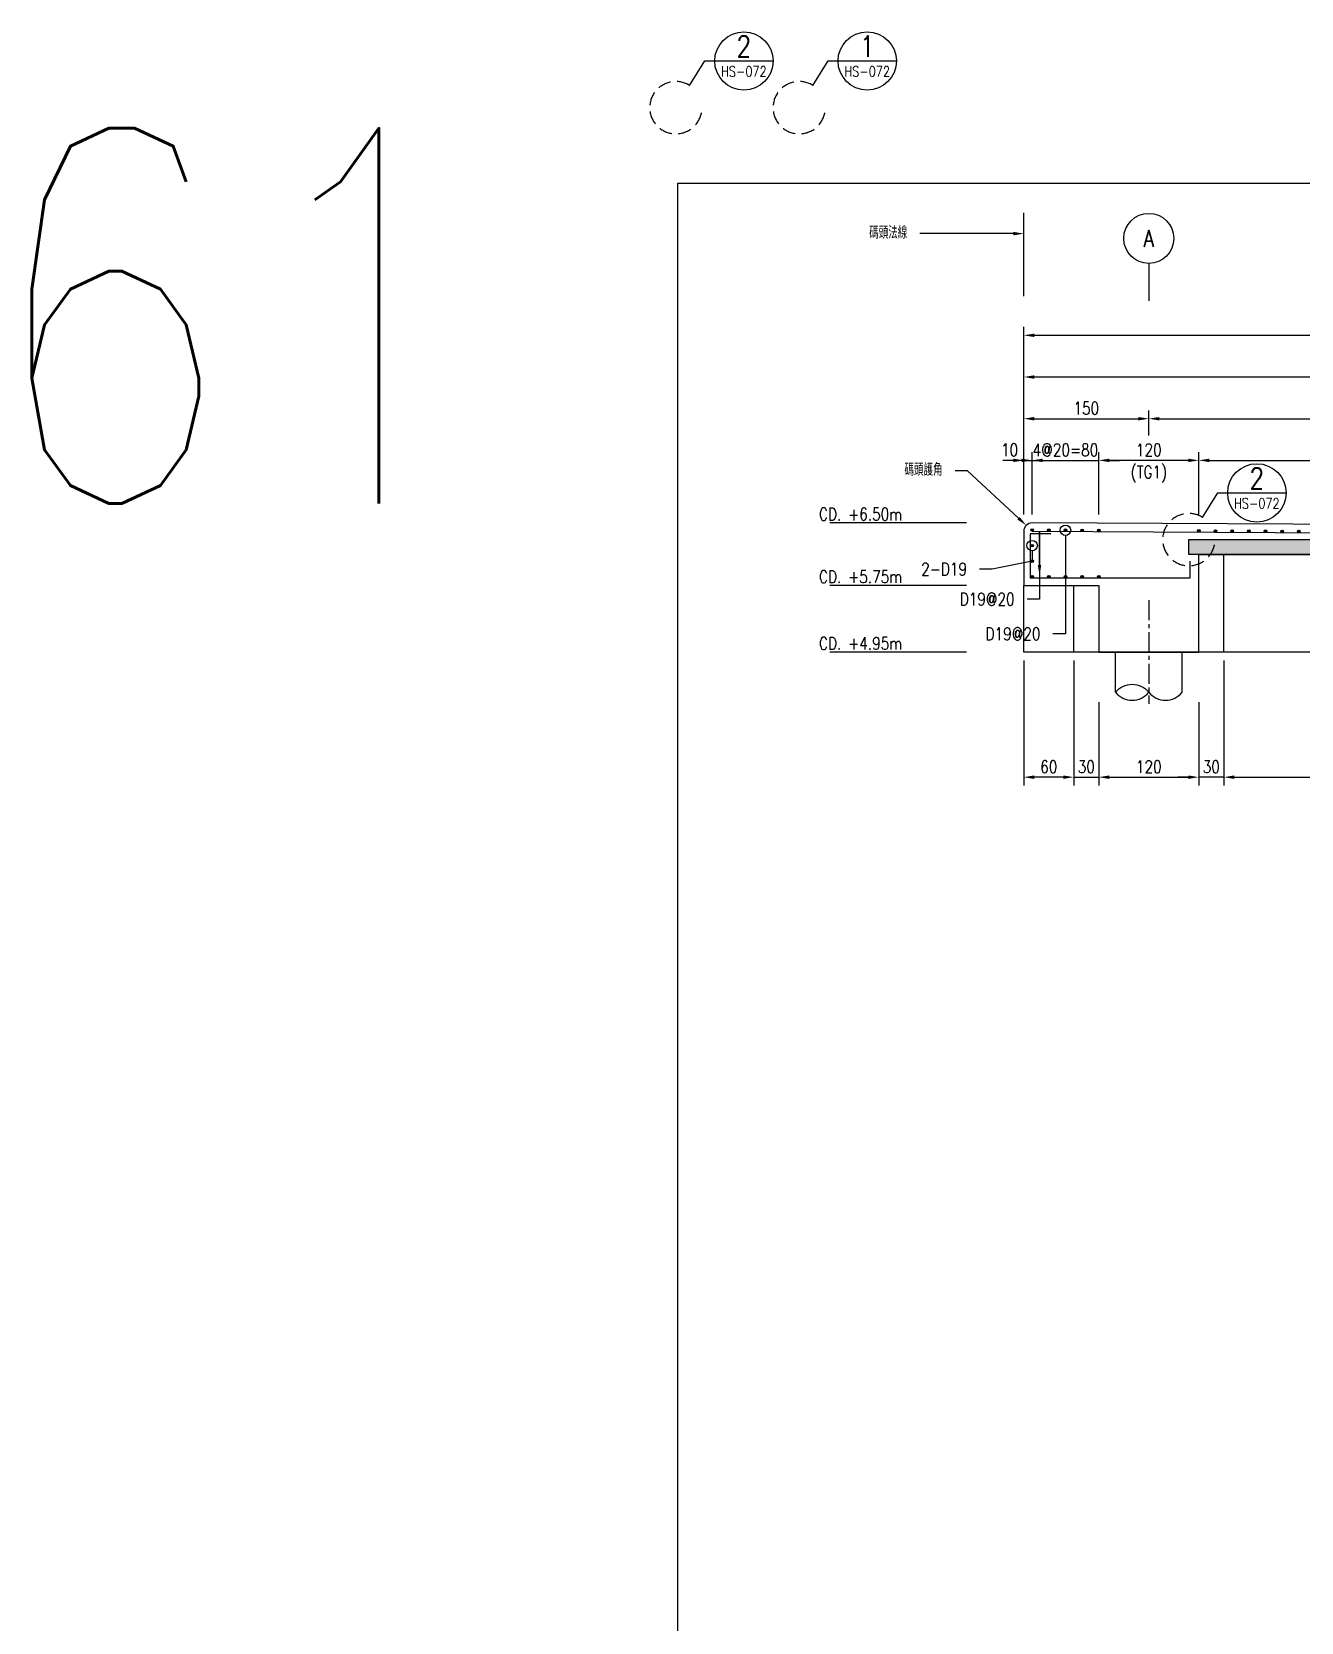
# Model space of a CAD drawing. Extents: x -791 to 13121, y -31587 to 2944.
# Drawn here: x -775 to 748, y 1036 to 2944 of the extents above; entities that cross this region are included whole.
import ezdxf
from ezdxf import colors
from ezdxf.entities.mleader import LeaderData, LeaderLine
from ezdxf.enums import TextEntityAlignment as Align
from ezdxf.math import Vec2, Vec3

# ---------------------------------------------------------------- set-up
doc = ezdxf.new("R2010")
doc.units = 0
doc.header["$LTSCALE"] = 0.05
doc.linetypes.add('CENTER', pattern=[50.8, 31.75, -6.35, 6.35, -6.35])
doc.linetypes.add('HIDDEN', pattern=[9.525, 6.35, -3.175])
doc.layers.get('0').update_dxf_attribs({"linetype": 'CONTINUOUS'})
doc.layers.get('Defpoints').update_dxf_attribs({"linetype": 'CONTINUOUS'})
for name, color, linetype in [('HB_0', 7, 'CONTINUOUS'), ('HB_DIM', 1, 'CONTINUOUS'), ('HB_ReBar', 3, 'CONTINUOUS'), ('HB_SYMBOLS', 7, 'CONTINUOUS'), ('HB_TXT_CTEXT', 2, 'CONTINUOUS'), ('底圖', 7, 'CONTINUOUS'), ('鋼筋', 3, 'CONTINUOUS'), ('預鑄版_HATCH', 253, 'CONTINUOUS')]:
    doc.layers.add(name, color=color, linetype=linetype)
doc.styles.get("Standard").update_dxf_attribs({"font": 'ROMANS.shx', "width": 0.8, "bigfont": 'lchinap.shx'})
doc.dimstyles.new('50cm', dxfattribs={"dimscale": 5, "dimtxt": 3, "dimasz": 2.5, "dimexe": 2, "dimexo": 2, "dimgap": 1, "dimtad": 1, "dimdsep": 46, "dimtxsty": 'Standard', "dimcen": 0, "dimclrt": 2, "dimadec": 0, "dimazin": 0, "dimtfac": 1, "dimtix": 1, "dimtmove": 2, "dimatfit": 3, "dimfxl": 0, "dimtolj": 1, "dimtzin": 0, "dimarcsym": 0})

# ---------------------------------------------------------------- blocks, each defined once
blk = doc.blocks.new('_None')
blk = doc.blocks.new('gr_t')
at = {"layer": 'HB_SYMBOLS', "color": 4, "linetype": 'Continuous'}
blk.add_line((0, -6), (0, -15), dxfattribs=at)
blk.add_circle((0, 0), 6, dxfattribs=at)
at = {"layer": 'HB_SYMBOLS', "color": 4, "linetype": 'Continuous', "width": 0.8}
blk.add_attdef('A', text='', height=4.5, dxfattribs=at).set_placement((0, 0), align=Align.MIDDLE)
blk = doc.blocks.new('*D8')
at = {"layer": 'Defpoints', "color": 0}
for p in [(3395, 2530.1), (415, 2355.1), (3395, 2355.1)]:
    blk.add_point(p, dxfattribs=at)
at = {"layer": 'HB_DIM', "color": 0, "lineweight": -2}
for p, q in [((415, 2365.1), (415, 2540.1)), ((3395, 2365.1), (3395, 2540.1)), ((427.5, 2530.1), (3382.5, 2530.1))]:
    blk.add_line(p, q, dxfattribs=at)
at = {"layer": 'HB_DIM', "color": 0}
for points in [[(427.5, 2532.1), (427.5, 2528), (415, 2530.1)], [(3382.5, 2532.1), (3382.5, 2528), (3395, 2530.1)]]:
    blk.add_solid(points, dxfattribs=at)
at = {"layer": 'HB_DIM', "color": 2, "insert": (1905, 2542.6), "char_height": 15, "attachment_point": 5}
blk.add_mtext('\\A1;2980', dxfattribs=at)
blk = doc.blocks.new('*D9')
at = {"layer": 'Defpoints', "color": 0}
for p in [(565, 2480.1), (565, 2450.1), (415, 2355.1)]:
    blk.add_point(p, dxfattribs=at)
at = {"layer": 'HB_DIM', "color": 0, "lineweight": -2}
for p, q in [((415, 2365.1), (415, 2490.1)), ((427.5, 2480.1), (552.5, 2480.1)), ((565, 2460.1), (565, 2490.1))]:
    blk.add_line(p, q, dxfattribs=at)
at = {"layer": 'HB_DIM', "color": 0}
for points in [[(427.5, 2482.1), (427.5, 2478), (415, 2480.1)], [(552.5, 2482.1), (552.5, 2478), (565, 2480.1)]]:
    blk.add_solid(points, dxfattribs=at)
at = {"layer": 'HB_DIM', "color": 2, "insert": (490, 2492.6), "char_height": 15, "attachment_point": 5}
blk.add_mtext('\\A1;150', dxfattribs=at)
blk = doc.blocks.new('*D10')
at = {"layer": 'Defpoints', "color": 0}
for p in [(1065, 2480.1), (565, 2450.1), (1065, 2450.1)]:
    blk.add_point(p, dxfattribs=at)
at = {"layer": 'HB_DIM', "color": 0, "lineweight": -2}
for p, q in [((565, 2460.1), (565, 2490.1)), ((577.5, 2480.1), (1052.5, 2480.1)), ((1065, 2460.1), (1065, 2490.1))]:
    blk.add_line(p, q, dxfattribs=at)
at = {"layer": 'HB_DIM', "color": 0}
for points in [[(577.5, 2482.1), (577.5, 2478), (565, 2480.1)], [(1052.5, 2482.1), (1052.5, 2478), (1065, 2480.1)]]:
    blk.add_solid(points, dxfattribs=at)
at = {"layer": 'HB_DIM', "color": 2, "insert": (815, 2492.6), "char_height": 15, "attachment_point": 5}
blk.add_mtext('\\A1;500', dxfattribs=at)
blk = doc.blocks.new('*D17')
at = {"layer": 'Defpoints', "color": 0}
for p in [(3415, 2580.1), (415, 2355.1), (3415, 2355.1)]:
    blk.add_point(p, dxfattribs=at)
at = {"layer": 'HB_DIM', "color": 0, "lineweight": -2}
for p, q in [((415, 2365.1), (415, 2590.1)), ((427.5, 2580.1), (3402.5, 2580.1)), ((3415, 2365.1), (3415, 2590.1))]:
    blk.add_line(p, q, dxfattribs=at)
at = {"layer": 'HB_DIM', "color": 0}
for points in [[(427.5, 2582.1), (427.5, 2578), (415, 2580.1)], [(3402.5, 2582.1), (3402.5, 2578), (3415, 2580.1)]]:
    blk.add_solid(points, dxfattribs=at)
at = {"layer": 'HB_DIM', "color": 2, "insert": (1915, 2592.6), "char_height": 15, "attachment_point": 5}
blk.add_mtext('\\A1;3000', dxfattribs=at)
blk = doc.blocks.new('*D18')
at = {"layer": 'Defpoints', "color": 0}
for p in [(475, 2200.1), (505, 2150.1), (505, 2050.1)]:
    blk.add_point(p, dxfattribs=at)
at = {"layer": 'HB_DIM', "color": 0, "lineweight": -2}
for p, q in [((475, 2190.1), (475, 2040.1)), ((505, 2140.1), (505, 2040.1)), ((462.5, 2050.1), (450, 2050.1)), ((475, 2050.1), (505, 2050.1)), ((517.5, 2050.1), (530, 2050.1))]:
    blk.add_line(p, q, dxfattribs=at)
at = {"layer": 'HB_DIM', "color": 0}
for points in [[(462.5, 2052.1), (462.5, 2048), (475, 2050.1)], [(517.5, 2052.1), (517.5, 2048), (505, 2050.1)]]:
    blk.add_solid(points, dxfattribs=at)
at = {"layer": 'HB_DIM', "color": 2, "insert": (490, 2062.6), "char_height": 15, "attachment_point": 5}
blk.add_mtext('\\A1;30', dxfattribs=at)
blk = doc.blocks.new('*D24')
at = {"layer": 'Defpoints', "color": 0}
for p in [(505, 2150.1), (625, 2150.1), (625, 2050.1)]:
    blk.add_point(p, dxfattribs=at)
at = {"layer": 'HB_DIM', "color": 0, "lineweight": -2}
for p, q in [((505, 2140.1), (505, 2040.1)), ((625, 2140.1), (625, 2040.1)), ((517.5, 2050.1), (612.5, 2050.1))]:
    blk.add_line(p, q, dxfattribs=at)
at = {"layer": 'HB_DIM', "color": 0}
for points in [[(517.5, 2052.1), (517.5, 2048), (505, 2050.1)], [(612.5, 2052.1), (612.5, 2048), (625, 2050.1)]]:
    blk.add_solid(points, dxfattribs=at)
at = {"layer": 'HB_DIM', "color": 2, "insert": (565, 2062.6), "char_height": 15, "attachment_point": 5}
blk.add_mtext('\\A1;120', dxfattribs=at)
blk = doc.blocks.new('*D29')
at = {"layer": 'Defpoints', "color": 0}
for p in [(655, 2200.1), (625, 2150.1), (625, 2050.1)]:
    blk.add_point(p, dxfattribs=at)
at = {"layer": 'HB_DIM', "color": 0, "lineweight": -2}
for p, q in [((655, 2190.1), (655, 2040.1)), ((625, 2140.1), (625, 2040.1)), ((612.5, 2050.1), (600, 2050.1)), ((655, 2050.1), (625, 2050.1)), ((667.5, 2050.1), (680, 2050.1))]:
    blk.add_line(p, q, dxfattribs=at)
at = {"layer": 'HB_DIM', "color": 0}
for points in [[(612.5, 2052.1), (612.5, 2048), (625, 2050.1)], [(667.5, 2052.1), (667.5, 2048), (655, 2050.1)]]:
    blk.add_solid(points, dxfattribs=at)
at = {"layer": 'HB_DIM', "color": 2, "insert": (640, 2062.6), "char_height": 15, "attachment_point": 5}
blk.add_mtext('\\A1;30', dxfattribs=at)
blk = doc.blocks.new('*D36')
at = {"layer": 'Defpoints', "color": 0}
for p in [(655, 2200.1), (975, 2200.1), (975, 2050.1)]:
    blk.add_point(p, dxfattribs=at)
at = {"layer": 'HB_DIM', "color": 0, "lineweight": -2}
for p, q in [((655, 2190.1), (655, 2040.1)), ((975, 2190.1), (975, 2040.1)), ((667.5, 2050.1), (962.5, 2050.1))]:
    blk.add_line(p, q, dxfattribs=at)
at = {"layer": 'HB_DIM', "color": 0}
for points in [[(667.5, 2052.1), (667.5, 2048), (655, 2050.1)], [(962.5, 2052.1), (962.5, 2048), (975, 2050.1)]]:
    blk.add_solid(points, dxfattribs=at)
at = {"layer": 'HB_DIM', "color": 2, "insert": (815, 2062.6), "char_height": 15, "attachment_point": 5}
blk.add_mtext('\\A1;320', dxfattribs=at)
blk = doc.blocks.new('*D42')
at = {"layer": 'Defpoints', "color": 0}
for p in [(415, 2200.1), (475, 2200.1), (415, 2050.1)]:
    blk.add_point(p, dxfattribs=at)
at = {"layer": 'HB_DIM', "color": 0, "lineweight": -2}
for p, q in [((415, 2190.1), (415, 2040.1)), ((475, 2190.1), (475, 2040.1)), ((462.5, 2050.1), (427.5, 2050.1))]:
    blk.add_line(p, q, dxfattribs=at)
at = {"layer": 'HB_DIM', "color": 0}
for points in [[(427.5, 2052.1), (427.5, 2048), (415, 2050.1)], [(462.5, 2052.1), (462.5, 2048), (475, 2050.1)]]:
    blk.add_solid(points, dxfattribs=at)
at = {"layer": 'HB_DIM', "color": 2, "insert": (445, 2062.6), "char_height": 15, "attachment_point": 5}
blk.add_mtext('\\A1;60', dxfattribs=at)
blk = doc.blocks.new('ReBarPoint')
at = {"layer": 'HB_0'}
h = blk.add_hatch(color=0, dxfattribs=at)
h.dxf.hatch_style = 1
edge = h.paths.add_edge_path()
edge.add_arc((0, 0), 1.5, 0, 360)
at = {"layer": 'HB_ReBar', "color": 0}
blk.add_circle((0, 0), 1.5, dxfattribs=at)
blk = doc.blocks.new('*D45')
at = {"layer": 'Defpoints', "color": 0}
for p in [(425, 2430.1), (415, 2355.1), (425, 2355.1)]:
    blk.add_point(p, dxfattribs=at)
at = {"layer": 'HB_DIM', "color": 0, "lineweight": -2}
for p, q in [((402.5, 2430.1), (390, 2430.1)), ((415, 2365.1), (415, 2440.1)), ((415, 2430.1), (425, 2430.1)), ((425, 2365.1), (425, 2440.1)), ((437.5, 2430.1), (450, 2430.1))]:
    blk.add_line(p, q, dxfattribs=at)
at = {"layer": 'HB_DIM', "color": 0}
for points in [[(402.5, 2432.1), (402.5, 2428), (415, 2430.1)], [(437.5, 2432.1), (437.5, 2428), (425, 2430.1)]]:
    blk.add_solid(points, dxfattribs=at)
at = {"layer": 'HB_DIM', "color": 2, "insert": (397.9, 2442.7), "char_height": 15, "attachment_point": 5}
blk.add_mtext('\\A1;10', dxfattribs=at)
blk = doc.blocks.new('*D46')
at = {"layer": 'Defpoints', "color": 0}
for p in [(505, 2430.1), (425, 2355.1), (505, 2355.1)]:
    blk.add_point(p, dxfattribs=at)
at = {"layer": 'HB_DIM', "color": 0, "lineweight": -2}
for p, q in [((412.5, 2430.1), (400, 2430.1)), ((425, 2365.1), (425, 2440.1)), ((425, 2430.1), (505, 2430.1)), ((505, 2365.1), (505, 2440.1)), ((517.5, 2430.1), (530, 2430.1))]:
    blk.add_line(p, q, dxfattribs=at)
at = {"layer": 'HB_DIM', "color": 0}
for points in [[(412.5, 2432.1), (412.5, 2428), (425, 2430.1)], [(517.5, 2432.1), (517.5, 2428), (505, 2430.1)]]:
    blk.add_solid(points, dxfattribs=at)
at = {"layer": 'HB_DIM', "color": 2, "insert": (465, 2442.6), "char_height": 15, "attachment_point": 5}
blk.add_mtext('\\A1;4@20=80', dxfattribs=at)
blk = doc.blocks.new('*D47')
at = {"layer": 'Defpoints', "color": 0}
for p in [(505, 2430.1), (505, 2355.1), (625, 2355.1)]:
    blk.add_point(p, dxfattribs=at)
at = {"layer": 'HB_DIM', "color": 0, "lineweight": -2}
for p, q in [((505, 2365.1), (505, 2440.1)), ((612.5, 2430.1), (517.5, 2430.1)), ((625, 2365.1), (625, 2440.1))]:
    blk.add_line(p, q, dxfattribs=at)
at = {"layer": 'HB_DIM', "color": 0}
for points in [[(517.5, 2432.1), (517.5, 2428), (505, 2430.1)], [(612.5, 2432.1), (612.5, 2428), (625, 2430.1)]]:
    blk.add_solid(points, dxfattribs=at)
at = {"layer": 'HB_DIM', "color": 2, "char_height": 15, "attachment_point": 5}
for s, insert in [('\\A1;120', (565, 2442.6)), ('\\A1;(TG1)', (565, 2413.6))]:
    blk.add_mtext(s, dxfattribs=dict(at, insert=insert))
blk = doc.blocks.new('*D48')
at = {"layer": 'Defpoints', "color": 0}
for p in [(1005, 2430.1), (625, 2355.1), (1005, 2355.1)]:
    blk.add_point(p, dxfattribs=at)
at = {"layer": 'HB_DIM', "color": 0, "lineweight": -2}
for p, q in [((625, 2365.1), (625, 2440.1)), ((637.5, 2430.1), (992.5, 2430.1)), ((1005, 2365.1), (1005, 2440.1))]:
    blk.add_line(p, q, dxfattribs=at)
at = {"layer": 'HB_DIM', "color": 0}
for points in [[(637.5, 2432.1), (637.5, 2428), (625, 2430.1)], [(992.5, 2432.1), (992.5, 2428), (1005, 2430.1)]]:
    blk.add_solid(points, dxfattribs=at)
at = {"layer": 'HB_DIM', "color": 2, "insert": (815, 2442.6), "char_height": 15, "attachment_point": 5}
blk.add_mtext('\\A1;19@20=380', dxfattribs=at)
blk = doc.blocks.new('_DotBlank')
at = {"color": 0, "linetype": 'ByBlock', "lineweight": -2}
blk.add_line((-0.5, 0), (-1, 0), dxfattribs=at)
blk.add_circle((0, 0), 0.5, dxfattribs=at)
blk = doc.blocks.new('CA')
at = {"layer": 'HB_SYMBOLS', "color": 3, "linetype": 'Continuous'}
blk.add_line((0, 0), (14, 0), dxfattribs=at)
at = {"layer": 'HB_SYMBOLS', "color": 4, "linetype": 'Continuous'}
blk.add_circle((7, 0), 7, dxfattribs=at)
at = {"layer": 'HB_SYMBOLS', "color": 3, "linetype": 'Continuous', "width": 0.8}
blk.add_attdef('A', text='', height=5, dxfattribs=at).set_placement((7, 3.5), align=Align.MIDDLE)
at = {"layer": 'HB_SYMBOLS', "color": 1, "linetype": 'Continuous', "width": 0.8}
blk.add_attdef('HB2002', text='', height=2.5, dxfattribs=at).set_placement((7, -2.5), align=Align.MIDDLE)
blk = doc.blocks.new('80cm直樁')
at = {"layer": 'HB_0', "linetype": 'Continuous'}
for p, q in [((-40, -48.1), (-40, 0)), ((40, -48.1), (40, 0))]:
    blk.add_line(p, q, dxfattribs=at)
for points in [[(-40, -48.1, -0.48), (0, -48.1, 0.48), (40, -48.1, 0.48)], [(-40, -48.1, 0.48), (0, -48.1, 0.48)]]:
    blk.add_lwpolyline(points, format="xyb", dxfattribs=at)
at = {"layer": 'HB_DIM', "color": 1, "linetype": 'CENTER', "ltscale": 15}
blk.add_line((0, 62.2), (0, -62.2), dxfattribs=at)

msp = doc.modelspace()

# ---------------------------------------------------------------- hatches: boundary and pattern name
at = {"layer": '預鑄版_HATCH', "linetype": 'Continuous'}
h = msp.add_hatch(color=256, dxfattribs=at)
h.dxf.hatch_style = 2
h.paths.add_polyline_path([(613, 2335.055), (1017, 2335.055), (1017, 2317.055), (613, 2317.055)])

# ---------------------------------------------------------------- linework, layer by layer
at = {"layer": 'Defpoints', "color": 217}
msp.add_lwpolyline([(3945, 445), (2947.5, 445), (2947.5, 0), (0, 0), (0, 2762.5), (3945, 2762.5)], close=True, dxfattribs=at)
at = {"layer": 'HB_0', "color": 252}
for p, q in [((655, 2200.055), (655, 2317.055)), ((475, 2200.055), (475, 2280.055))]:
    msp.add_line(p, q, dxfattribs=at)
at = {"layer": 'HB_0', "color": 4}
msp.add_lwpolyline([(3395, 2340.155), (425.05, 2355.005, 0.41567878), (415, 2345.005), (415, 2280.055), (505, 2280.055), (505, 2200.055), (625, 2200.055), (625, 2317.055), (1005, 2317.055)], format="xyb", dxfattribs=at)
at = {"layer": 'HB_0', "color": 7, "linetype": 'Continuous'}
msp.add_lwpolyline([(613, 2335.055), (1017, 2335.055), (1017, 2317.055), (613, 2317.055)], close=True, dxfattribs=at)
at = {"layer": 'HB_0'}
msp.add_lwpolyline([(3395, 2305.055), (3395, 2200.055), (415, 2200.055), (415, 2280.055)], dxfattribs=at)
at = {"layer": 'HB_DIM'}
msp.add_line((415, 2627.048), (415, 2727.048), dxfattribs=at)
at = {"layer": 'HB_DIM', "color": 1, "linetype": 'Continuous'}
for points in [[(13.998, 2879.794), (32.179, 2909.138), (44.123, 2909.138)], [(162.001, 2879.794), (180.182, 2909.138), (192.126, 2909.138)], [(629.516, 2361.71), (647.697, 2391.055), (659.641, 2391.055)]]:
    msp.add_lwpolyline(points, dxfattribs=at)
at = {"layer": 'HB_DIM', "color": 1, "linetype": 'HIDDEN', "ltscale": 50}
for centre in [(-2.518, 2853.138), (145.485, 2853.138), (613, 2335.055)]:
    msp.add_arc(centre, 31.357, 58.217937, 360, dxfattribs=at)
at = {"layer": 'HB_ReBar'}
msp.add_line((425, 2345.005), (3385, 2330.205), dxfattribs=at)
at = {"layer": '鋼筋', "linetype": 'Continuous'}
msp.add_lwpolyline([(447.573, 2342.058), (422.573, 2342.058), (422.573, 2289.056), (614.573, 2289.056), (614.573, 2309.056)], dxfattribs=at)

# ---------------------------------------------------------------- block references
at = {"layer": 'HB_0'}
msp.add_blockref('80cm直樁', (565, 2200.055), dxfattribs=at)
at = {"layer": 'HB_ReBar'}
for p in [(425, 2346.505), (445, 2346.405), (465, 2346.305), (485, 2346.205), (505, 2346.105), (625, 2345.505), (645, 2345.405), (665, 2345.305), (685, 2345.205), (705, 2345.105), (725, 2345.005), (745, 2344.905), (425, 2327.832), (425, 2309.193), (425, 2290.555), (445, 2290.555), (465, 2290.555), (485, 2290.555), (505, 2290.555)]:
    msp.add_blockref('ReBarPoint', p, dxfattribs=at)
at = {"layer": 'HB_TXT_CTEXT', "linetype": 'Continuous', "xscale": 5.000000004656613, "yscale": 5.000000004656613, "zscale": 5.000000004656613}
for p, values in [((44.123, 2909.138), {'HB2002': 'HS-072', 'A': '2'}), ((192.126, 2909.138), {'HB2002': 'HS-072', 'A': '1'}), ((659.641, 2391.055), {'HB2002': 'HS-072', 'A': '2'})]:
    msp.add_blockref('CA', p, dxfattribs=at).add_auto_attribs(values)
at = {"layer": '底圖'}
ref = msp.add_blockref('gr_t', (565, 2696.371), dxfattribs=dict(at, xscale=5, yscale=5, zscale=5))
ref.add_attrib('A', 'A', dxfattribs={"layer": 'HB_SYMBOLS', "color": 4, "linetype": 'Continuous', "height": 20, "width": 0.8}).set_placement((565, 2696.371), align=Align.MIDDLE)

# ---------------------------------------------------------------- texts
at = {"layer": 'HB_0', "color": 2, "insert": (-837.047, 2828.487), "char_height": 450, "attachment_point": 1}
msp.add_mtext_dynamic_manual_height_columns('61', width=707.24433, gutter_width=225, heights=[0], dxfattribs=at)

# ---------------------------------------------------------------- dimensions: what is measured, and where the dimension line sits
at = {"layer": 'HB_DIM'}
for base, p1, p2, picture, middle in [((3415, 2580.055), (415, 2355.055), (3415, 2355.055), '*D17', (1915, 2592.555)), ((3395, 2530.055), (415, 2355.055), (3395, 2355.055), '*D8', (1905, 2542.555)), ((565, 2480.055), (415, 2355.055), (565, 2450.055), '*D9', (490, 2492.555)), ((1065, 2480.055), (565, 2450.055), (1065, 2450.055), '*D10', (815, 2492.555)), ((415, 2050.055), (475, 2200.055), (415, 2200.055), '*D42', (445, 2062.555)), ((505, 2050.055), (475, 2200.055), (505, 2150.055), '*D18', (490, 2062.555)), ((625, 2050.055), (655, 2200.055), (625, 2150.055), '*D29', (640, 2062.555)), ((975, 2050.055), (655, 2200.055), (975, 2200.055), '*D36', (815, 2062.555)), ((625, 2050.055), (505, 2150.055), (625, 2150.055), '*D24', (565, 2062.555))]:
    dim = msp.add_linear_dim(base=base, p1=p1, p2=p2, dimstyle='50cm', dxfattribs=at)
    dim.commit()
    dim.dimension.update_dxf_attribs({"geometry": picture, "text_midpoint": middle})
dim = msp.add_linear_dim(base=(425, 2430.055), p1=(415, 2355.055), p2=(425, 2355.055), dimstyle='50cm', dxfattribs=at)
dim.commit()
dim.dimension.update_dxf_attribs({"geometry": '*D45', "text_midpoint": (397.896, 2442.664), "dimtype": 160})
for base, p1, p2, text, picture, middle in [((505, 2430.055), (425, 2355.055), (505, 2355.055), '4@20=<>', '*D46', (465, 2442.555)), ((1005, 2430.055), (625, 2355.055), (1005, 2355.055), '19@20=<>', '*D48', (815, 2442.555))]:
    dim = msp.add_linear_dim(base=base, p1=p1, p2=p2, text=text, dimstyle='50cm', dxfattribs=at)
    dim.commit()
    dim.dimension.update_dxf_attribs({"geometry": picture, "text_midpoint": middle})
dim = msp.add_linear_dim(base=(505, 2430.055), p1=(625, 2355.055), p2=(505, 2355.055), angle=180, text='<>\\X(TG1)', dimstyle='50cm', dxfattribs=at)
dim.commit()
dim.dimension.update_dxf_attribs({"geometry": '*D47', "text_midpoint": (565, 2430.055)})

# ---------------------------------------------------------------- leaders
at = {"layer": 'HB_0', "color": 252}
ml = msp.add_multileader_mtext('Standard', dxfattribs=at)
ml.set_content('D19@20', color=2)
ml.set_leader_properties(color=1)
ml.set_arrow_properties(name='DOTBLANK')
ml.build(insert=Vec2(0, 0))
ml.multileader.update_dxf_attribs({"dogleg_length": 3, "arrow_head_size": 12.5, "scale": 5})
ctx = ml.context
ctx.base_point, ctx.scale, ctx.char_height, ctx.arrow_head_size, ctx.landing_gap_size, ctx.plane_origin = Vec3(350.857, 2222.073), 5, 15, 12.5, 15, Vec3(315.329, 2177.505)
ctx.text_align_type = 2
notes = []
notes.append((ctx, [(1, (1, 1, 0), (465, 2222.073), (-1, 0), 15, [(1, [(465, 2346.305), (465, 2290.555)], 0, [])])]))
ctx.mtext.insert, ctx.mtext.alignment, ctx.mtext.flow_direction = Vec3(435, 2229.573), 3, 5
ml = msp.add_multileader_mtext('Standard', dxfattribs=at)
ml.set_content('2-D19', color=2)
ml.set_leader_properties(color=1)
ml.set_arrow_properties(name='DOTBLANK')
ml.build(insert=Vec2(0, 0))
ml.multileader.update_dxf_attribs({"dogleg_length": 3, "arrow_head_size": 12.5, "scale": 5})
ctx = ml.context
ctx.base_point, ctx.scale, ctx.char_height, ctx.arrow_head_size, ctx.landing_gap_size, ctx.plane_origin = Vec3(274.733, 2299.67), 5, 15, 12.5, 15, Vec3(227.205, 2255.102)
ctx.text_align_type = 2
notes.append((ctx, [(1, (1, 1, 0), (376.876, 2299.67), (-1, 0), 15, [(1, [(425, 2327.832), (425, 2309.193)], 0, [])])]))
ctx.mtext.insert, ctx.mtext.alignment, ctx.mtext.flow_direction = Vec3(346.876, 2307.17), 3, 5
at = {"layer": 'HB_DIM'}
ml = msp.add_multileader_mtext('Standard', dxfattribs=at)
ml.set_content('碼頭法線', color=2)
ml.set_leader_properties(color=1)
ml.build(insert=Vec2(0, 0))
ml.multileader.update_dxf_attribs({"dogleg_length": 3, "arrow_head_size": 12.5, "scale": 5})
ctx = ml.context
ctx.base_point, ctx.scale, ctx.char_height, ctx.arrow_head_size, ctx.landing_gap_size, ctx.plane_origin = Vec3(179.879, 2702.048), 5, 15, 12.5, 15, Vec3(415, 2727.048)
ctx.text_align_type = 2
notes.append((ctx, [(0, (1, 1, 0), (305.129, 2702.048), (-1, 0), 15, [(0, [(415, 2702.048)], 0, [])])]))
ctx.mtext.insert, ctx.mtext.alignment, ctx.mtext.flow_direction = Vec3(275.129, 2710.955), 3, 5
ml = msp.add_multileader_mtext('Standard', dxfattribs=at)
ml.set_content('碼頭護角', color=2)
ml.set_leader_properties(color=1)
ml.build(insert=Vec2(0, 0))
ml.multileader.update_dxf_attribs({"dogleg_length": 3, "arrow_head_size": 12.5, "scale": 5})
ctx = ml.context
ctx.base_point, ctx.scale, ctx.char_height, ctx.arrow_head_size, ctx.landing_gap_size, ctx.plane_origin = Vec3(222.982, 2417.707), 5, 15, 12.5, 15, Vec3(139.992, 2386.414)
ctx.text_align_type = 2
notes.append((ctx, [(1, (1, 1, 0), (347.482, 2417.707), (-1, 0), 15, [(0, [(417.947, 2352.094)], 0, [])])]))
ctx.mtext.insert, ctx.mtext.alignment, ctx.mtext.flow_direction = Vec3(317.482, 2426.613), 3, 5
ml = msp.add_multileader_mtext('Standard', dxfattribs=at)
ml.set_content('CD. +6.50m', color=2)
ml.set_leader_properties(color=1)
ml.set_arrow_properties(name='NONE')
ml.build(insert=Vec2(0, 0))
ml.multileader.update_dxf_attribs({"text_left_attachment_type": 5, "text_right_attachment_type": 5, "dogleg_length": 3, "arrow_head_size": 12.5, "scale": 5})
ctx = ml.context
ctx.base_point, ctx.scale, ctx.char_height, ctx.arrow_head_size, ctx.landing_gap_size, ctx.plane_origin = Vec3(144.289, 2355.055), 5, 15, 12.5, 15, Vec3(533.728, 2355.055)
ctx.left_attachment, ctx.right_attachment, ctx.text_align_type = 5, 5, 2
notes.append((ctx, [(0, (1, 1, 0), (299.003, 2355.055), (-1, 0), 15, [(0, [(346.065, 2355.055)], 0, [])])]))
ctx.mtext.insert, ctx.mtext.alignment, ctx.mtext.flow_direction = Vec3(269.003, 2373.055), 3, 5
ml = msp.add_multileader_mtext('Standard', dxfattribs=at)
ml.set_content('D19@20', color=2)
ml.set_leader_properties(color=1)
ml.build(insert=Vec2(0, 0))
ml.multileader.update_dxf_attribs({"dogleg_length": 3, "arrow_head_size": 12.5, "scale": 5})
ctx = ml.context
ctx.base_point, ctx.scale, ctx.char_height, ctx.arrow_head_size, ctx.landing_gap_size, ctx.plane_origin = Vec3(319.803, 2263.644), 5, 15, 12.5, 15, Vec3(276.515, 2202.119)
ctx.text_align_type = 2
notes.append((ctx, [(1, (1, 1, 0), (433.946, 2263.644), (-1, 0), 15, [(1, [(433.946, 2292.055), (433.946, 2344.96)], 0, [])])]))
ctx.mtext.insert, ctx.mtext.alignment, ctx.mtext.flow_direction = Vec3(403.946, 2271.144), 3, 5
ml = msp.add_multileader_mtext('Standard', dxfattribs=at)
ml.set_content('CD. +5.75m', color=2)
ml.set_leader_properties(color=1)
ml.set_arrow_properties(name='NONE')
ml.build(insert=Vec2(0, 0))
ml.multileader.update_dxf_attribs({"text_left_attachment_type": 5, "text_right_attachment_type": 5, "dogleg_length": 3, "arrow_head_size": 12.5, "scale": 5})
ctx = ml.context
ctx.base_point, ctx.scale, ctx.char_height, ctx.arrow_head_size, ctx.landing_gap_size, ctx.plane_origin = Vec3(144.289, 2280.055), 5, 15, 12.5, 15, Vec3(533.728, 2280.055)
ctx.left_attachment, ctx.right_attachment, ctx.text_align_type = 5, 5, 2
notes.append((ctx, [(0, (1, 1, 0), (299.003, 2280.055), (-1, 0), 15, [(0, [(346.065, 2280.055)], 0, [])])]))
ctx.mtext.insert, ctx.mtext.alignment, ctx.mtext.flow_direction = Vec3(269.003, 2298.055), 3, 5
ml = msp.add_multileader_mtext('Standard', dxfattribs=at)
ml.set_content('CD. +4.95m', color=2)
ml.set_leader_properties(color=1)
ml.set_arrow_properties(name='NONE')
ml.build(insert=Vec2(0, 0))
ml.multileader.update_dxf_attribs({"text_left_attachment_type": 5, "text_right_attachment_type": 5, "dogleg_length": 3, "arrow_head_size": 12.5, "scale": 5})
ctx = ml.context
ctx.base_point, ctx.scale, ctx.char_height, ctx.arrow_head_size, ctx.landing_gap_size, ctx.plane_origin = Vec3(144.289, 2200.055), 5, 15, 12.5, 15, Vec3(533.728, 2200.055)
ctx.left_attachment, ctx.right_attachment, ctx.text_align_type = 5, 5, 2
notes.append((ctx, [(0, (1, 1, 0), (299.003, 2200.055), (-1, 0), 15, [(0, [(346.065, 2200.055)], 0, [])])]))
ctx.mtext.insert, ctx.mtext.alignment, ctx.mtext.flow_direction = Vec3(269.003, 2218.055), 3, 5
for ctx, leaders in notes:
    for number, flags, end, landing, length, lines in leaders:
        leader = LeaderData()
        leader.index, (leader.has_last_leader_line, leader.has_dogleg_vector, leader.attachment_direction) = number, flags
        leader.last_leader_point, leader.dogleg_vector, leader.dogleg_length = Vec3(end), Vec3(landing), length
        for number, points, colour, breaks in lines:
            line = LeaderLine()
            line.index, line.vertices, line.color, line.breaks = number, Vec3.list(points), colors.encode_raw_color(colour), breaks
            leader.lines.append(line)
        ctx.leaders.append(leader)

doc.saveas('drawing.dxf')
